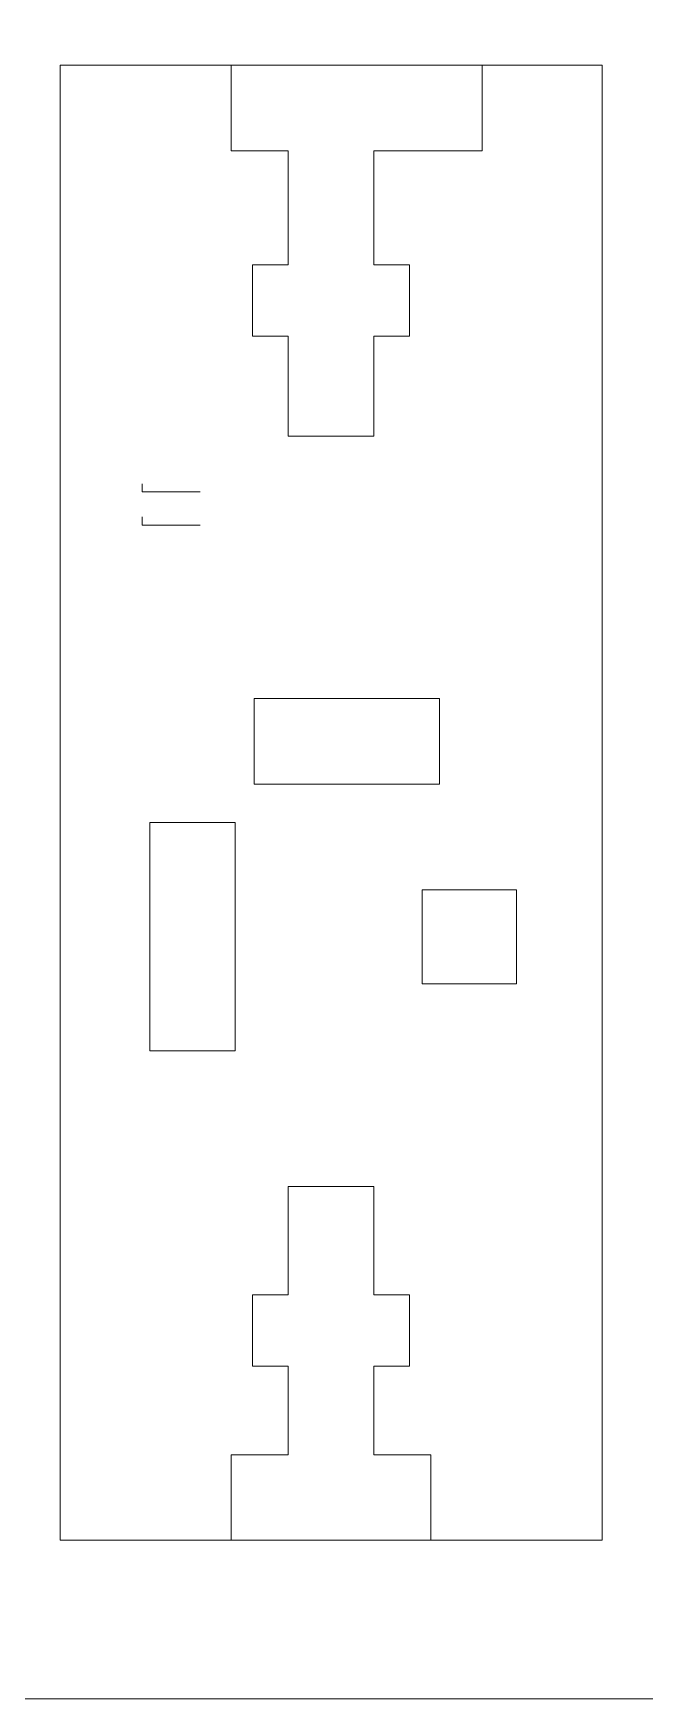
# Model space of a CAD drawing. Header units: centimetres. Extents: x -24 to 24.1, y -20.7 to 0.5.
# Drawn here: x -15.02 to -12.87, y -20.71 to -14.88 of the extents above; entities that cross this region are included whole.
import ezdxf

# ---------------------------------------------------------------- set-up
doc = ezdxf.new("R2010")
doc.units = ezdxf.units.CM
doc.header["$MEASUREMENT"] = 0
doc.layers.add('Layer 1', color=7, linetype='Continuous')

msp = doc.modelspace()

# ---------------------------------------------------------------- linework, layer by layer
at = {"layer": 'Layer 1', "color": 250, "lineweight": 9}
msp.add_lwpolyline([(-23.96322, -20.71493), (6.03678, -20.71493), (6.03678, -0.71493), (-23.96322, -0.71493), (-23.96322, -20.71493)], close=True, dxfattribs=at)
for points, knots in [([(-13.02265, -20.15989), (-13.02265, -20.15989), (-14.92265, -20.15989), (-14.92265, -20.15989), (-14.92265, -20.15989), (-14.92265, -20.15989), (-14.92265, -14.98989), (-14.92265, -14.98989), (-14.92265, -14.98989), (-14.92265, -14.98989), (-13.02265, -14.98989), (-13.02265, -14.98989), (-13.02265, -14.98989), (-13.02265, -14.98989), (-13.02265, -20.15989), (-13.02265, -20.15989)], [0, 0, 0, 0, 0.2, 0.2, 0.2, 0.2, 0.4, 0.4, 0.4, 0.4, 0.6, 0.6, 0.6, 0.6, 1, 1, 1, 1]), ([(-14.32265, -14.98989), (-14.32265, -14.98989), (-14.32265, -15.28989), (-14.32265, -15.28989), (-14.32265, -15.28989), (-14.32265, -15.28989), (-14.12265, -15.28989), (-14.12265, -15.28989), (-14.12265, -15.28989), (-14.12265, -15.28989), (-14.12265, -15.68989), (-14.12265, -15.68989), (-14.12265, -15.68989), (-14.12265, -15.68989), (-14.24765, -15.68989), (-14.24765, -15.68989), (-14.24765, -15.68989), (-14.24765, -15.68989), (-14.24765, -15.93989), (-14.24765, -15.93989), (-14.24765, -15.93989), (-14.24765, -15.93989), (-14.12265, -15.93989), (-14.12265, -15.93989), (-14.12265, -15.93989), (-14.12265, -15.93989), (-14.12265, -16.28989), (-14.12265, -16.28989), (-14.12265, -16.28989), (-14.12265, -16.28989), (-13.82264, -16.28989), (-13.82264, -16.28989), (-13.82264, -16.28989), (-13.82264, -16.28989), (-13.82264, -15.93989), (-13.82264, -15.93989), (-13.82264, -15.93989), (-13.82264, -15.93989), (-13.69764, -15.93989), (-13.69764, -15.93989), (-13.69764, -15.93989), (-13.69764, -15.93989), (-13.69764, -15.68989), (-13.69764, -15.68989), (-13.69764, -15.68989), (-13.69764, -15.68989), (-13.82264, -15.68989), (-13.82264, -15.68989), (-13.82264, -15.68989), (-13.82264, -15.68989), (-13.82264, -15.28989), (-13.82264, -15.28989), (-13.82264, -15.28989), (-13.82264, -15.28989), (-13.44265, -15.28989), (-13.44265, -15.28989), (-13.44265, -15.28989), (-13.44265, -15.28988), (-13.44265, -14.98988), (-13.44265, -14.98988)], [0, 0, 0, 0, 0.0625, 0.0625, 0.0625, 0.0625, 0.125, 0.125, 0.125, 0.125, 0.1875, 0.1875, 0.1875, 0.1875, 0.25, 0.25, 0.25, 0.25, 0.3125, 0.3125, 0.3125, 0.3125, 0.375, 0.375, 0.375, 0.375, 0.4375, 0.4375, 0.4375, 0.4375, 0.5, 0.5, 0.5, 0.5, 0.5625, 0.5625, 0.5625, 0.5625, 0.625, 0.625, 0.625, 0.625, 0.6875, 0.6875, 0.6875, 0.6875, 0.75, 0.75, 0.75, 0.75, 0.8125, 0.8125, 0.8125, 0.8125, 0.875, 0.875, 0.875, 0.875, 1, 1, 1, 1]), ([(-14.63441, -16.48552), (-14.63441, -16.48552), (-14.63441, -16.45645), (-14.63441, -16.45645), (-14.63441, -16.45645), (-14.63441, -16.45645), (-14.63441, -16.48552), (-14.63441, -16.48552), (-14.63441, -16.48552), (-14.63441, -16.48552), (-14.43121, -16.48552), (-14.43121, -16.48552), (-14.43121, -16.48552), (-14.43121, -16.48552), (-14.63441, -16.48552), (-14.63441, -16.48552)], [0, 0, 0, 0, 0.2, 0.2, 0.2, 0.2, 0.4, 0.4, 0.4, 0.4, 0.6, 0.6, 0.6, 0.6, 1, 1, 1, 1]), ([(-14.63441, -16.60151), (-14.63441, -16.60151), (-14.63441, -16.57244), (-14.63441, -16.57244), (-14.63441, -16.57244), (-14.63441, -16.57244), (-14.63441, -16.60151), (-14.63441, -16.60151), (-14.63441, -16.60151), (-14.63441, -16.60151), (-14.43121, -16.60151), (-14.43121, -16.60151), (-14.43121, -16.60151), (-14.43121, -16.60151), (-14.63441, -16.60151), (-14.63441, -16.60151)], [0, 0, 0, 0, 0.2, 0.2, 0.2, 0.2, 0.4, 0.4, 0.4, 0.4, 0.6, 0.6, 0.6, 0.6, 1, 1, 1, 1]), ([(-13.59265, -17.50989), (-13.59265, -17.50989), (-13.59265, -17.20989), (-13.59265, -17.20989), (-13.59265, -17.20989), (-13.59265, -17.20989), (-14.24265, -17.20989), (-14.24265, -17.20989), (-14.24265, -17.20989), (-14.24265, -17.20989), (-14.24265, -17.50989), (-14.24265, -17.50989), (-14.24265, -17.50989), (-14.24265, -17.50989), (-13.59265, -17.50989), (-13.59265, -17.50989)], [0, 0, 0, 0, 0.2, 0.2, 0.2, 0.2, 0.4, 0.4, 0.4, 0.4, 0.6, 0.6, 0.6, 0.6, 1, 1, 1, 1]), ([(-14.60854, -18.44446), (-14.60854, -18.44446), (-14.30854, -18.44446), (-14.30854, -18.44446), (-14.30854, -18.44446), (-14.30854, -18.44446), (-14.30854, -17.64446), (-14.30854, -17.64446), (-14.30854, -17.64446), (-14.30854, -17.64446), (-14.60854, -17.64446), (-14.60854, -17.64446), (-14.60854, -17.64446), (-14.60854, -17.64446), (-14.60854, -18.44446), (-14.60854, -18.44446)], [0, 0, 0, 0, 0.2, 0.2, 0.2, 0.2, 0.4, 0.4, 0.4, 0.4, 0.6, 0.6, 0.6, 0.6, 1, 1, 1, 1]), ([(-13.65265, -18.20946), (-13.65265, -18.20946), (-13.32264, -18.20946), (-13.32264, -18.20946), (-13.32264, -18.20946), (-13.32264, -18.20946), (-13.32264, -17.87946), (-13.32264, -17.87946), (-13.32264, -17.87946), (-13.32264, -17.87946), (-13.65265, -17.87946), (-13.65265, -17.87946), (-13.65265, -17.87946), (-13.65265, -17.87946), (-13.65265, -18.20946), (-13.65265, -18.20946)], [0, 0, 0, 0, 0.2, 0.2, 0.2, 0.2, 0.4, 0.4, 0.4, 0.4, 0.6, 0.6, 0.6, 0.6, 1, 1, 1, 1]), ([(-13.82264, -19.85989), (-13.82264, -19.85989), (-13.82264, -19.54989), (-13.82264, -19.54989), (-13.82264, -19.54989), (-13.82264, -19.54989), (-13.69764, -19.54989), (-13.69764, -19.54989), (-13.69764, -19.54989), (-13.69764, -19.54989), (-13.69764, -19.29989), (-13.69764, -19.29989), (-13.69764, -19.29989), (-13.69764, -19.29989), (-13.82264, -19.29989), (-13.82264, -19.29989), (-13.82264, -19.29989), (-13.82264, -19.29989), (-13.82264, -18.91989), (-13.82264, -18.91989), (-13.82264, -18.91989), (-13.82264, -18.91989), (-14.12265, -18.91989), (-14.12265, -18.91989), (-14.12265, -18.91989), (-14.12265, -18.91989), (-14.12265, -19.29989), (-14.12265, -19.29989), (-14.12265, -19.29989), (-14.12265, -19.29989), (-14.24765, -19.29989), (-14.24765, -19.29989), (-14.24765, -19.29989), (-14.24765, -19.29989), (-14.24765, -19.54989), (-14.24765, -19.54989), (-14.24765, -19.54989), (-14.24765, -19.54989), (-14.12265, -19.54989), (-14.12265, -19.54989), (-14.12265, -19.54989), (-14.12265, -19.54989), (-14.12265, -19.85989), (-14.12265, -19.85989)], [0, 0, 0, 0, 0.0833333, 0.0833333, 0.0833333, 0.0833333, 0.1666667, 0.1666667, 0.1666667, 0.1666667, 0.25, 0.25, 0.25, 0.25, 0.3333333, 0.3333333, 0.3333333, 0.3333333, 0.4166667, 0.4166667, 0.4166667, 0.4166667, 0.5, 0.5, 0.5, 0.5, 0.5833333, 0.5833333, 0.5833333, 0.5833333, 0.6666667, 0.6666667, 0.6666667, 0.6666667, 0.75, 0.75, 0.75, 0.75, 0.8333333, 0.8333333, 0.8333333, 0.8333333, 1, 1, 1, 1]), ([(-14.32265, -20.15989), (-14.32265, -20.15989), (-14.32265, -19.85989), (-14.32265, -19.85989), (-14.32265, -19.85989), (-14.32265, -19.85989), (-14.12265, -19.85989), (-14.12265, -19.85989), (-14.12265, -19.85989), (-14.12265, -19.85989), (-14.32265, -19.85989), (-14.32265, -19.85989)], [0, 0, 0, 0, 0.25, 0.25, 0.25, 0.25, 0.5, 0.5, 0.5, 0.5, 1, 1, 1, 1]), ([(-13.62265, -19.85989), (-13.62265, -19.85989), (-13.82264, -19.85989), (-13.82264, -19.85989), (-13.82264, -19.85989), (-13.82264, -19.85989), (-13.62265, -19.85989), (-13.62265, -19.85989), (-13.62265, -19.85989), (-13.62265, -19.85989), (-13.62265, -20.15989), (-13.62265, -20.15989)], [0, 0, 0, 0, 0.25, 0.25, 0.25, 0.25, 0.5, 0.5, 0.5, 0.5, 1, 1, 1, 1])]:
    msp.add_open_spline(points, degree=3, knots=knots, dxfattribs=at)

doc.saveas('drawing.dxf')
